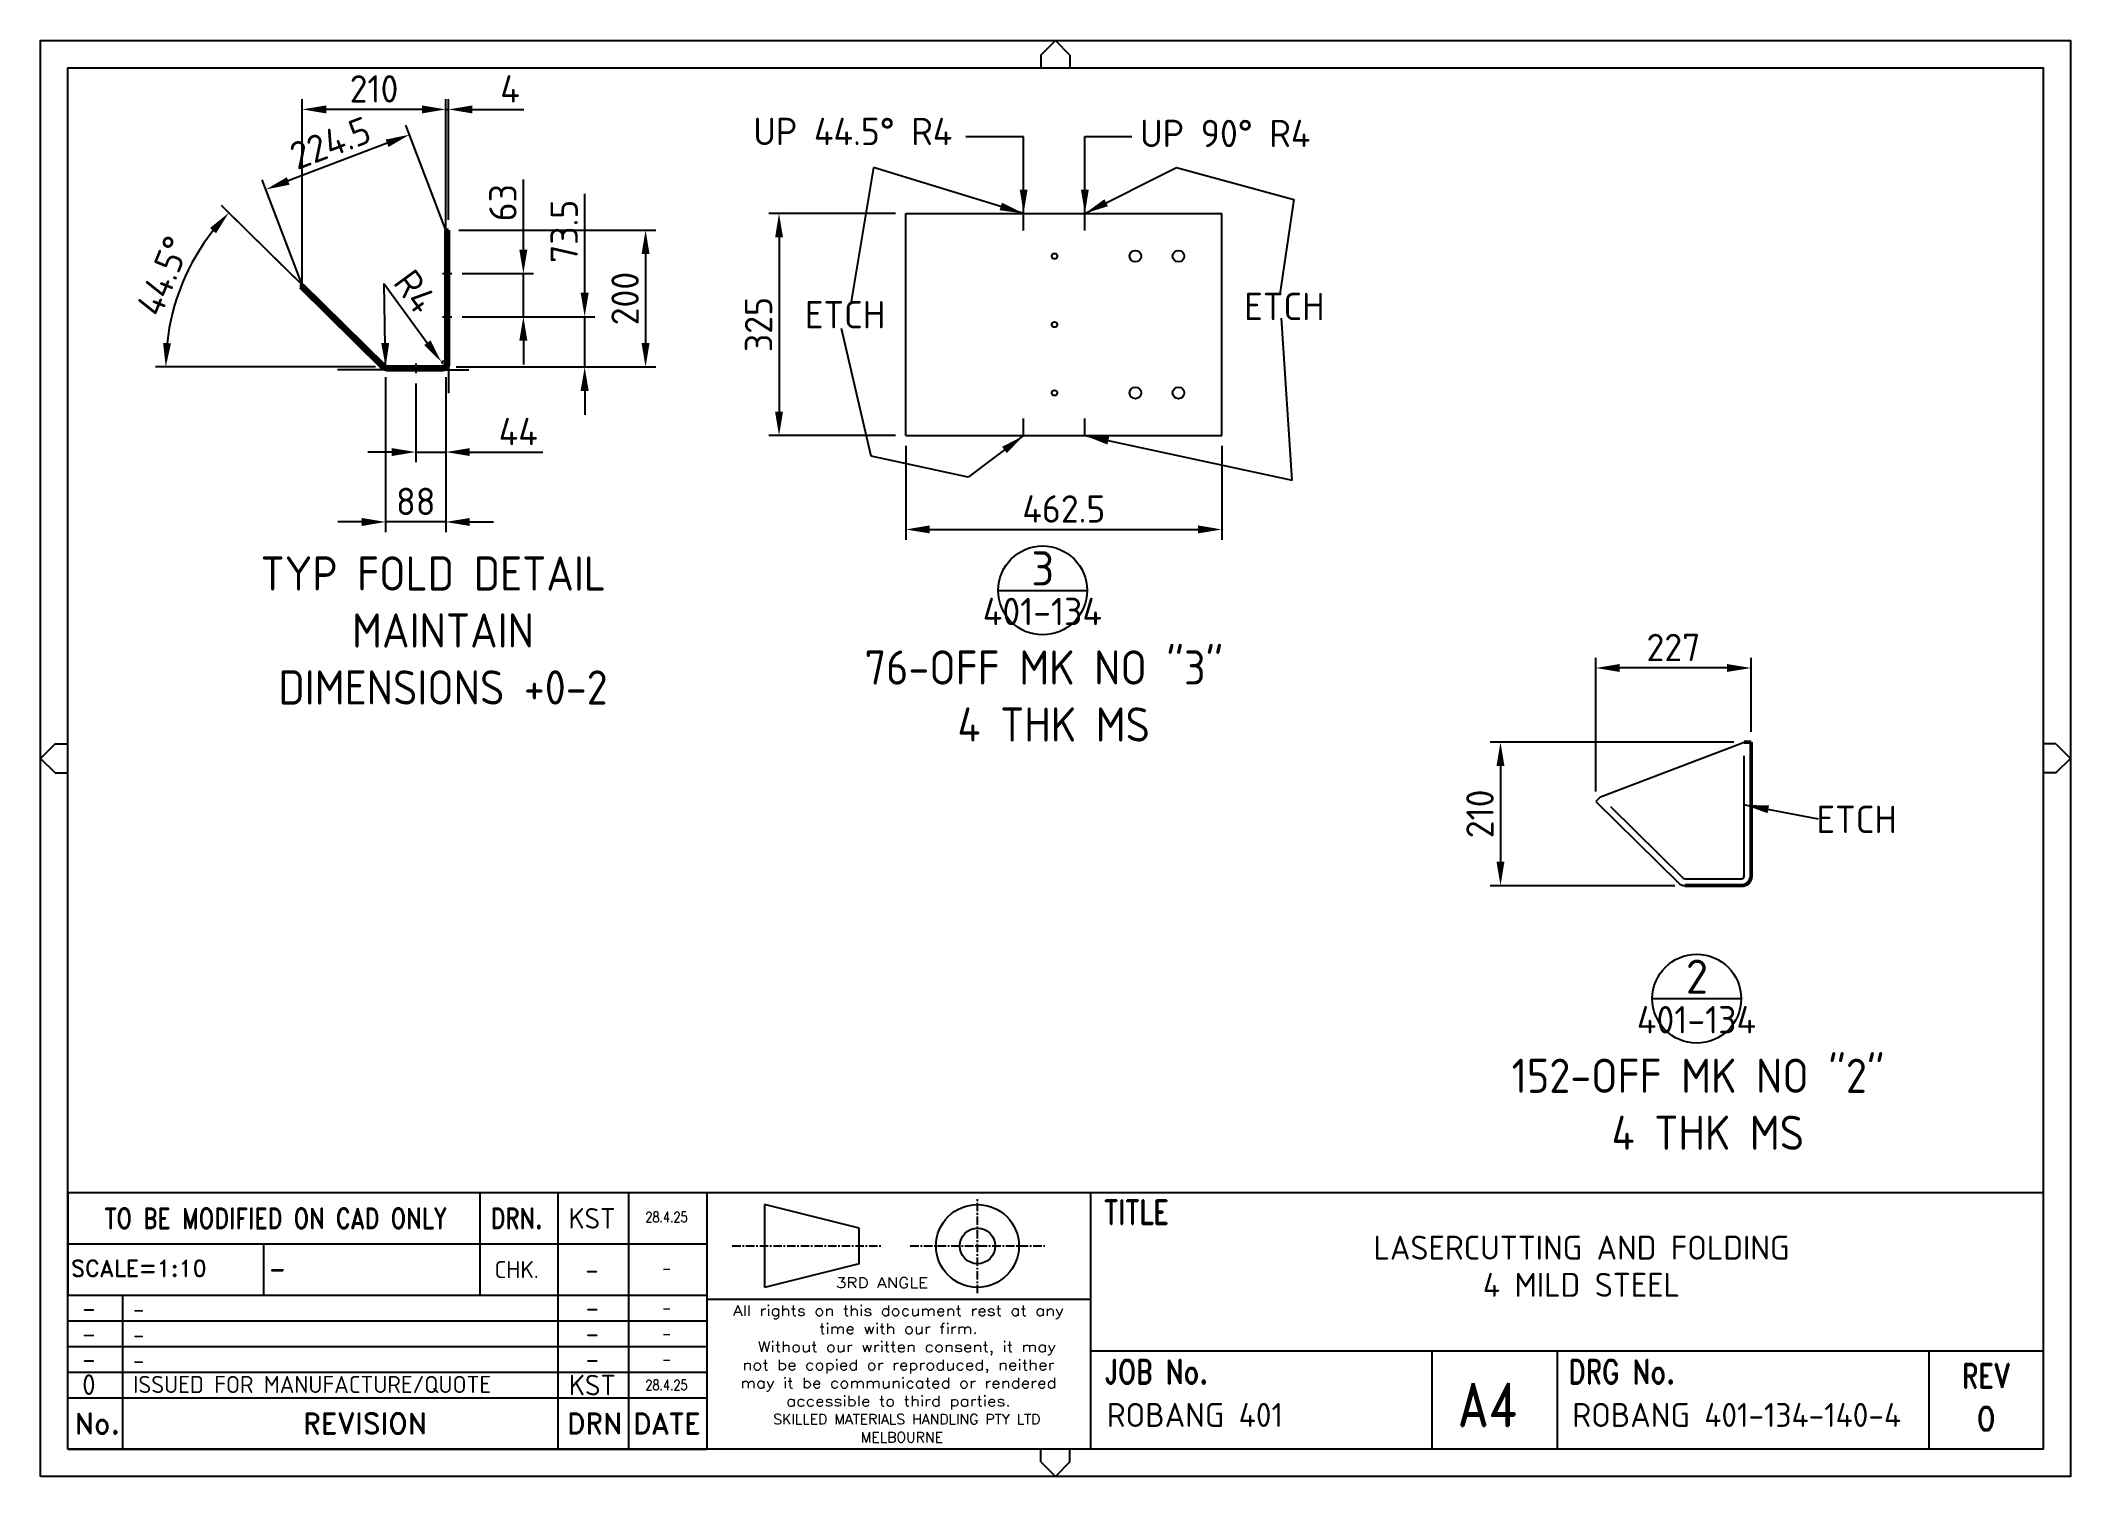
# Model space of a CAD drawing. Header units: millimetres. Extents: x 0 to 2970, y 0 to 2100.
import ezdxf
from ezdxf.enums import TextEntityAlignment as Align

# ---------------------------------------------------------------- set-up
doc = ezdxf.new("R2010")
doc.units = ezdxf.units.MM
doc.header["$LTSCALE"] = 10
doc.header["$PDMODE"] = 3
doc.header["$PDSIZE"] = 50
for name, pattern in [('CENTER', [2, 1.25, -0.25, 0.25, -0.25]), ('CHAIN', [0.3543, 0.2362, -0.0295, 0.0591, -0.0295]), ('HIDDEN', [0.375, 0.25, -0.125])]:
    doc.linetypes.add(name, pattern=pattern)
doc.layers.get('0').update_dxf_attribs({"color": 2, "linetype": 'CONTINUOUS'})
doc.layers.get('DEFPOINTS').update_dxf_attribs({"color": 2, "linetype": 'CONTINUOUS'})
for name, color, linetype in [('BORDER', 5, 'CONTINUOUS'), ('CENTRE', 1, 'CENTER'), ('DIM', 1, 'CONTINUOUS'), ('LINE35', 3, 'CONTINUOUS'), ('LINE50', 4, 'CONTINUOUS'), ('TEXT25', 7, 'CONTINUOUS'), ('TEXT35', 3, 'CONTINUOUS'), ('TEXT50', 4, 'CONTINUOUS')]:
    doc.layers.add(name, color=color, linetype=linetype)
for name, color, linetype, lineweight in [('Centerline (SMH)', 1, 'CHAIN', 25), ('Hidden (SMH)', 2, 'HIDDEN', 35), ('Symbol (ISO)', 7, 'CONTINUOUS', 25), ('Visible (SMH)', 3, 'CONTINUOUS', 50)]:
    doc.layers.add(name, color=color, linetype=linetype, lineweight=lineweight)
doc.styles.add('ROMAND', font='ROMAND.shx', dxfattribs={"width": 0.8, "height": 120})
doc.styles.add('STYLE', font='ISO3098B.SHX')
doc.styles.add('Text Style382', font='RomanD.shx', dxfattribs={"width": 1.2})
doc.dimstyles.new('DIM 1-10', dxfattribs={"dimscale": 10, "dimtxt": 4, "dimasz": 3.5, "dimexe": 1.5, "dimexo": 1.5, "dimgap": 1, "dimtad": 1, "dimdec": 1, "dimrnd": 0.5, "dimdsep": 46, "dimtxsty": 'STYLE', "dimcen": 2.5, "dimclrd": 256, "dimclre": 256, "dimclrt": 2, "dimadec": 1, "dimazin": 2, "dimtfac": 1, "dimtdec": 1, "dimtmove": 0, "dimatfit": 3, "dimfxl": 1, "dimtolj": 1, "dimtzin": 0, "dimlwd": -1, "dimlwe": -1, "dimarcsym": 0})

# ---------------------------------------------------------------- blocks, each defined once
blk = doc.blocks.new('A4L')
at = {"layer": 'BORDER'}
for p, q in [((-1832, -1423.84), (-1829.88, -1421.72)), ((-1827.76, -1423.84), (-1829.88, -1421.72)), ((-1832, -1423.84), (-1832, -1425.72)), ((-1827.76, -1423.84), (-1827.76, -1425.72)), ((-1976.26, -1524.58), (-1978.38, -1526.71)), ((-1976.26, -1524.58), (-1974.38, -1524.58)), ((-1683.5, -1524.58), (-1685.38, -1524.58)), ((-1683.5, -1524.58), (-1681.38, -1526.71)), ((-1976.26, -1528.83), (-1978.38, -1526.71)), ((-1976.26, -1528.83), (-1974.38, -1528.83)), ((-1683.5, -1528.83), (-1685.38, -1528.83)), ((-1683.5, -1528.83), (-1681.38, -1526.71)), ((-1832, -1629.59), (-1832, -1627.72)), ((-1832, -1629.59), (-1829.88, -1631.72)), ((-1827.76, -1629.59), (-1829.88, -1631.72)), ((-1827.76, -1629.59), (-1827.76, -1627.72))]:
    blk.add_line(p, q, dxfattribs=at)
for points in [[(-1978.38, -1631.72), (-1978.38, -1421.72), (-1681.38, -1421.72), (-1681.38, -1631.72)], [(-1974.38, -1627.72), (-1974.38, -1425.72), (-1685.38, -1425.72), (-1685.38, -1627.72)]]:
    blk.add_lwpolyline(points, close=True, dxfattribs=at)
blk = doc.blocks.new('*D29')
at = {"layer": 'DEFPOINTS', "color": 0, "transparency": 16777216}
for p in [(1266, 1847.2), (1080.5, 1522.2), (1266, 1522.2)]:
    blk.add_point(p, dxfattribs=at)
at = {"layer": 'DIM', "transparency": 16777216}
for p, q in [((1251, 1847.2), (1065.5, 1847.2)), ((1080.5, 1812.2), (1080.5, 1557.2)), ((1251, 1522.2), (1065.5, 1522.2))]:
    blk.add_line(p, q, dxfattribs=at)
for points in [[(1074.7, 1812.2), (1086.3, 1812.2), (1080.5, 1847.2)], [(1074.7, 1557.2), (1086.3, 1557.2), (1080.5, 1522.2)]]:
    blk.add_solid(points, dxfattribs=at)
at = {"layer": 'DIM', "color": 2, "transparency": 16777216, "insert": (1050.5, 1684.7), "char_height": 40, "attachment_point": 5, "rotation": 90, "style": 'STYLE'}
blk.add_mtext('\\A1;325', dxfattribs=at)
blk = doc.blocks.new('*D30')
at = {"layer": 'DEFPOINTS', "color": 0, "transparency": 16777216}
for p in [(1266, 1522.2), (1728.4, 1522.2), (1728.4, 1385)]:
    blk.add_point(p, dxfattribs=at)
at = {"layer": 'DIM', "transparency": 16777216}
for p, q in [((1266, 1507.2), (1266, 1370)), ((1728.4, 1507.2), (1728.4, 1370)), ((1301, 1385), (1693.4, 1385))]:
    blk.add_line(p, q, dxfattribs=at)
for points in [[(1301, 1390.9), (1301, 1379.2), (1266, 1385)], [(1693.4, 1390.9), (1693.4, 1379.2), (1728.4, 1385)]]:
    blk.add_solid(points, dxfattribs=at)
at = {"layer": 'DIM', "color": 2, "transparency": 16777216, "insert": (1497.2, 1415), "char_height": 40, "attachment_point": 5, "style": 'STYLE'}
blk.add_mtext('\\A1;462.5', dxfattribs=at)
blk = doc.blocks.new('*D31')
at = {"layer": 'DEFPOINTS', "color": 0, "transparency": 16777216}
for p in [(382.9, 1999.4), (592.9, 1822.7), (382.9, 1742.7)]:
    blk.add_point(p, dxfattribs=at)
at = {"layer": 'DIM', "transparency": 16777216}
for p, q in [((382.9, 1757.7), (382.9, 2014.4)), ((557.9, 1999.4), (417.9, 1999.4)), ((592.9, 1837.7), (592.9, 2014.4))]:
    blk.add_line(p, q, dxfattribs=at)
for points in [[(417.9, 2005.2), (417.9, 1993.5), (382.9, 1999.4)], [(557.9, 2005.2), (557.9, 1993.5), (592.9, 1999.4)]]:
    blk.add_solid(points, dxfattribs=at)
at = {"layer": 'DIM', "color": 2, "transparency": 16777216, "insert": (487.9, 2029.4), "char_height": 40, "attachment_point": 5, "style": 'STYLE'}
blk.add_mtext('\\A1;210', dxfattribs=at)
blk = doc.blocks.new('*D32')
at = {"layer": 'DEFPOINTS', "color": 0, "transparency": 16777216}
for p in [(329.7, 1882.3), (592.9, 1822.7), (382.9, 1742.7)]:
    blk.add_point(p, dxfattribs=at)
at = {"layer": 'DIM', "transparency": 16777216}
for p, q in [((587.5, 1836.7), (534.3, 1976.3)), ((507, 1949.8), (362.4, 1894.7)), ((377.5, 1756.7), (324.3, 1896.3))]:
    blk.add_line(p, q, dxfattribs=at)
for points in [[(504.9, 1955.3), (509, 1944.4), (539.7, 1962.3)], [(360.3, 1900.2), (364.4, 1889.3), (329.7, 1882.3)]]:
    blk.add_solid(points, dxfattribs=at)
at = {"layer": 'DIM', "color": 2, "transparency": 16777216, "insert": (424, 1950.3), "char_height": 40, "attachment_point": 5, "rotation": 20.8545, "style": 'STYLE'}
blk.add_mtext('\\A1;224.5', dxfattribs=at)
blk = doc.blocks.new('*D33')
at = {"layer": 'DEFPOINTS', "color": 0, "transparency": 16777216}
for p in [(596.9, 1822.7), (592.9, 1622.7), (885.2, 1622.7)]:
    blk.add_point(p, dxfattribs=at)
at = {"layer": 'DIM', "transparency": 16777216}
for p, q in [((611.9, 1822.7), (900.2, 1822.7)), ((885.2, 1787.7), (885.2, 1657.7)), ((607.9, 1622.7), (900.2, 1622.7))]:
    blk.add_line(p, q, dxfattribs=at)
for points in [[(879.3, 1787.7), (891, 1787.7), (885.2, 1822.7)], [(879.3, 1657.7), (891, 1657.7), (885.2, 1622.7)]]:
    blk.add_solid(points, dxfattribs=at)
at = {"layer": 'DIM', "color": 2, "transparency": 16777216, "insert": (855.2, 1722.7), "char_height": 40, "attachment_point": 5, "rotation": 90, "style": 'STYLE'}
blk.add_mtext('\\A1;200', dxfattribs=at)
blk = doc.blocks.new('*D34')
at = {"layer": 'DEFPOINTS', "color": 0, "transparency": 16777216}
for p in [(504.9, 1622.7), (592.9, 1622.7), (504.9, 1396)]:
    blk.add_point(p, dxfattribs=at)
at = {"layer": 'DIM', "transparency": 16777216}
for p, q in [((504.9, 1607.7), (504.9, 1381)), ((592.9, 1607.7), (592.9, 1381)), ((469.9, 1396), (434.9, 1396)), ((592.9, 1396), (504.9, 1396)), ((627.9, 1396), (662.9, 1396))]:
    blk.add_line(p, q, dxfattribs=at)
for points in [[(469.9, 1401.8), (469.9, 1390.1), (504.9, 1396)], [(627.9, 1401.8), (627.9, 1390.1), (592.9, 1396)]]:
    blk.add_solid(points, dxfattribs=at)
at = {"layer": 'DIM', "color": 2, "transparency": 16777216, "insert": (548.9, 1426), "char_height": 40, "attachment_point": 5, "style": 'STYLE'}
blk.add_mtext('\\A1;88', dxfattribs=at)
blk = doc.blocks.new('*D35')
at = {"layer": 'DEFPOINTS', "color": 0, "transparency": 16777216}
for p in [(225.3, 1782), (382.9, 1742.7), (503.7, 1623.8), (506.5, 1622.7), (588.9, 1622.7)]:
    blk.add_point(p, dxfattribs=at)
at = {"layer": 'DIM', "transparency": 16777216}
for p, q in [((372.2, 1753.2), (264.8, 1858.8)), ((489.9, 1622.7), (168.1, 1622.7))]:
    blk.add_line(p, q, dxfattribs=at)
blk.add_arc((504.9, 1622.7), 321.8, 141.7092, 173.7644, dxfattribs=at)
for points in [[(247.9, 1825.9), (256.7, 1818.2), (275.5, 1848.3)], [(190.8, 1657.3), (179.2, 1657.9), (183.1, 1622.7)]]:
    blk.add_solid(points, dxfattribs=at)
at = {"layer": 'DIM', "color": 2, "transparency": 16777216, "insert": (179.3, 1755.9), "char_height": 40, "attachment_point": 5, "rotation": 67.7368, "style": 'STYLE'}
blk.add_mtext('\\A1;44.5°', dxfattribs=at)
blk = doc.blocks.new('*D36')
at = {"layer": 'DEFPOINTS', "color": 0, "transparency": 16777216}
for p in [(596.9, 1999.4), (592.9, 1822.7), (596.9, 1822.7)]:
    blk.add_point(p, dxfattribs=at)
at = {"layer": 'DIM', "transparency": 16777216}
for p, q in [((557.9, 1999.4), (522.9, 1999.4)), ((592.9, 1837.7), (592.9, 2014.4)), ((592.9, 1999.4), (596.9, 1999.4)), ((596.9, 1837.7), (596.9, 2014.4)), ((631.9, 1999.4), (706.9, 1999.4))]:
    blk.add_line(p, q, dxfattribs=at)
for points in [[(557.9, 2005.2), (557.9, 1993.5), (592.9, 1999.4)], [(631.9, 2005.2), (631.9, 1993.5), (596.9, 1999.4)]]:
    blk.add_solid(points, dxfattribs=at)
at = {"layer": 'DIM', "color": 2, "transparency": 16777216, "insert": (686.9, 2029.4), "char_height": 40, "attachment_point": 5, "style": 'STYLE'}
blk.add_mtext('\\A1;4', dxfattribs=at)
blk = doc.blocks.new('*D37')
at = {"layer": 'DEFPOINTS', "color": 0, "transparency": 16777216}
for p in [(586.5, 1629.9), (588.9, 1626.7)]:
    blk.add_point(p, dxfattribs=at)
at = {"layer": 'DIM', "transparency": 16777216}
for p, q in [((502.7, 1744.5), (565.8, 1658.1)), ((588.9, 1626.7), (586.5, 1629.9))]:
    blk.add_line(p, q, dxfattribs=at)
blk.add_arc((588.9, 1626.7), 4, 0, 126.1592, dxfattribs=at)
blk.add_solid([(570.6, 1661.6), (561.1, 1654.7), (586.5, 1629.9)], dxfattribs=at)
at = {"layer": 'DIM', "color": 2, "transparency": 16777216, "insert": (548.2, 1733.2), "char_height": 40, "attachment_point": 5, "rotation": 306.1592, "style": 'STYLE'}
blk.add_mtext('\\A1;R4', dxfattribs=at)
blk = doc.blocks.new('*D38')
at = {"layer": 'DEFPOINTS', "color": 0, "transparency": 16777216}
for p in [(548.9, 1613.7), (592.9, 1622.7), (592.9, 1498.2)]:
    blk.add_point(p, dxfattribs=at)
at = {"layer": 'DIM', "transparency": 16777216}
for p, q in [((592.9, 1607.7), (592.9, 1483.2)), ((548.9, 1598.7), (548.9, 1483.2)), ((513.9, 1498.2), (478.9, 1498.2)), ((548.9, 1498.2), (592.9, 1498.2)), ((627.9, 1498.2), (734.9, 1498.2))]:
    blk.add_line(p, q, dxfattribs=at)
for points in [[(513.9, 1504), (513.9, 1492.4), (548.9, 1498.2)], [(627.9, 1504), (627.9, 1492.4), (592.9, 1498.2)]]:
    blk.add_solid(points, dxfattribs=at)
at = {"layer": 'DIM', "color": 2, "transparency": 16777216, "insert": (698.9, 1528.2), "char_height": 40, "attachment_point": 5, "style": 'STYLE'}
blk.add_mtext('\\A1;44', dxfattribs=at)
blk = doc.blocks.new('*D39')
at = {"layer": 'DEFPOINTS', "color": 0, "transparency": 16777216}
for p in [(601.9, 1696.2), (796.1, 1696.2), (592.9, 1622.7)]:
    blk.add_point(p, dxfattribs=at)
at = {"layer": 'DIM', "transparency": 16777216}
for p, q in [((796.1, 1731.2), (796.1, 1875.8)), ((616.9, 1696.2), (811.1, 1696.2)), ((796.1, 1622.7), (796.1, 1696.2)), ((607.9, 1622.7), (811.1, 1622.7)), ((796.1, 1587.7), (796.1, 1552.7))]:
    blk.add_line(p, q, dxfattribs=at)
for points in [[(790.2, 1731.2), (801.9, 1731.2), (796.1, 1696.2)], [(790.2, 1587.7), (801.9, 1587.7), (796.1, 1622.7)]]:
    blk.add_solid(points, dxfattribs=at)
at = {"layer": 'DIM', "color": 2, "transparency": 16777216, "insert": (766.1, 1821), "char_height": 40, "attachment_point": 5, "rotation": 90, "style": 'STYLE'}
blk.add_mtext('\\A1;73.5', dxfattribs=at)
blk = doc.blocks.new('*D40')
at = {"layer": 'DEFPOINTS', "color": 0, "transparency": 16777216}
for p in [(601.9, 1759.2), (706.4, 1759.2), (601.9, 1696.2)]:
    blk.add_point(p, dxfattribs=at)
at = {"layer": 'DIM', "transparency": 16777216}
for p, q in [((706.4, 1794.2), (706.4, 1896.8)), ((616.9, 1759.2), (721.4, 1759.2)), ((706.4, 1696.2), (706.4, 1759.2)), ((616.9, 1696.2), (721.4, 1696.2)), ((706.4, 1661.2), (706.4, 1626.2))]:
    blk.add_line(p, q, dxfattribs=at)
for points in [[(700.5, 1794.2), (712.2, 1794.2), (706.4, 1759.2)], [(700.5, 1661.2), (712.2, 1661.2), (706.4, 1696.2)]]:
    blk.add_solid(points, dxfattribs=at)
at = {"layer": 'DIM', "color": 2, "transparency": 16777216, "insert": (676.4, 1863), "char_height": 40, "attachment_point": 5, "rotation": 90, "style": 'STYLE'}
blk.add_mtext('\\A1;63', dxfattribs=at)
blk = doc.blocks.new('*D41')
at = {"layer": 'DEFPOINTS', "color": 0, "transparency": 16777216}
for p in [(2275.6, 1182.4), (2502.7, 1074), (2275.6, 986.9)]:
    blk.add_point(p, dxfattribs=at)
at = {"layer": 'DIM', "transparency": 16777216}
for p, q in [((2275.6, 1001.9), (2275.6, 1197.4)), ((2502.7, 1089), (2502.7, 1197.4)), ((2467.7, 1182.4), (2310.6, 1182.4))]:
    blk.add_line(p, q, dxfattribs=at)
for points in [[(2310.6, 1188.2), (2310.6, 1176.6), (2275.6, 1182.4)], [(2467.7, 1188.2), (2467.7, 1176.6), (2502.7, 1182.4)]]:
    blk.add_solid(points, dxfattribs=at)
at = {"layer": 'DIM', "color": 2, "transparency": 16777216, "insert": (2389.2, 1212.4), "char_height": 40, "attachment_point": 5, "style": 'STYLE'}
blk.add_mtext('\\A1;227', dxfattribs=at)
blk = doc.blocks.new('*D42')
at = {"layer": 'DEFPOINTS', "color": 0, "transparency": 16777216}
for p in [(2492.7, 1074), (2136.1, 864), (2406.3, 864)]:
    blk.add_point(p, dxfattribs=at)
at = {"layer": 'DIM', "transparency": 16777216}
for p, q in [((2477.7, 1074), (2121.1, 1074)), ((2136.1, 1039), (2136.1, 899)), ((2391.3, 864), (2121.1, 864))]:
    blk.add_line(p, q, dxfattribs=at)
for points in [[(2130.3, 1039), (2141.9, 1039), (2136.1, 1074)], [(2130.3, 899), (2141.9, 899), (2136.1, 864)]]:
    blk.add_solid(points, dxfattribs=at)
at = {"layer": 'DIM', "color": 2, "transparency": 16777216, "insert": (2106.1, 969), "char_height": 40, "attachment_point": 5, "rotation": 90, "style": 'STYLE'}
blk.add_mtext('\\A1;210', dxfattribs=at)

msp = doc.modelspace()

# ---------------------------------------------------------------- linework, layer by layer
for p, q in [((40, 414.98), (40, 264.98)), ((40, 414.98), (2930, 414.98)), ((40, 39.98), (40, 414.97)), ((642.78, 414.98), (642.78, 264.98)), ((756.58, 414.98), (756.58, 39.98)), ((860.07, 414.98), (860.07, 39.98)), ((974.67, 414.98), (974.67, 39.98)), ((1059.08, 397.67), (1059.08, 276.43)), ((1197.64, 363.03), (1059.08, 397.67)), ((1536.3, 414.98), (1536.3, 40)), ((1197.64, 311.07), (1197.64, 363.03)), ((40, 339.98), (974.67, 339.98)), ((325.91, 339.98), (325.91, 264.98)), ((1197.64, 311.07), (1059.08, 276.43)), ((40, 264.98), (974.67, 264.98)), ((119.61, 264.98), (119.61, 39.98)), ((974.67, 259.11), (1536.3, 259.11)), ((40, 227.48), (974.67, 227.48)), ((40, 189.98), (974.67, 189.98)), ((1536.3, 183.61), (2930, 183.61)), ((2036.28, 40), (2036.28, 183.61)), ((2219.61, 40), (2219.61, 183.61)), ((2763.34, 40), (2763.34, 183.61)), ((40, 152.48), (974.67, 152.48)), ((40, 114.98), (974.67, 114.98)), ((40, 39.98), (974.67, 39.98))]:
    msp.add_line(p, q)
for radius in [60.62, 25.98]:
    msp.add_circle((1370.84, 337.05), radius)
at = {"layer": 'Centerline (SMH)', "linetype": 'CHAIN', "ltscale": 7.778352}
for p, q in [((587.85, 1759.15), (601.85, 1759.15)), ((587.85, 1696.15), (601.85, 1696.15)), ((548.85, 1627.65), (548.85, 1613.65))]:
    msp.add_line(p, q, dxfattribs=at)
at = {"layer": 'CENTRE'}
for p, q in [((1370.84, 267.77), (1370.84, 406.33)), ((1012.14, 337.05), (1232.32, 337.05)), ((1272.49, 337.05), (1469.18, 337.05))]:
    msp.add_line(p, q, dxfattribs=at)
at = {"layer": 'DIM'}
for p, q in [((592.85, 1822.65), (592.85, 1999.37)), ((592.85, 1822.65), (539.66, 1962.28)), ((382.85, 1742.65), (382.85, 1902.54)), ((382.85, 1742.65), (329.66, 1882.28)), ((382.85, 1742.65), (275.47, 1848.28)), ((506.49, 1618.65), (434.48, 1618.65)), ((503.69, 1623.8), (504.85, 1622.65)), ((504.85, 1622.65), (506.49, 1622.65)), ((506.49, 1622.65), (506.49, 1622.65)), ((588.85, 1622.65), (592.85, 1622.65)), ((588.85, 1618.65), (626.65, 1618.65)), ((592.85, 1622.65), (592.85, 1626.65)), ((596.85, 1626.65), (596.85, 1584.25))]:
    msp.add_line(p, q, dxfattribs=at)
at = {"layer": 'Hidden (SMH)', "ltscale": 3.807451}
for p, q in [((592.85, 1767.65), (596.85, 1767.65)), ((592.85, 1750.65), (596.85, 1750.65)), ((592.85, 1704.65), (596.85, 1704.65)), ((592.85, 1687.65), (596.85, 1687.65)), ((544.85, 1622.65), (544.85, 1618.65)), ((552.85, 1622.65), (552.85, 1618.65))]:
    msp.add_line(p, q, dxfattribs=at)
at = {"layer": 'LINE35'}
for p, q in [((1266.04, 1847.23), (1728.41, 1847.23)), ((1266.04, 1522.23), (1266.04, 1847.23)), ((1728.41, 1522.23), (1728.41, 1847.23)), ((1266.04, 1522.23), (1728.41, 1522.23)), ((2282.66, 994.02), (2492.66, 1074.02)), ((2282.66, 994.02), (2275.65, 986.89)), ((2275.65, 986.89), (2396.48, 868.04))]:
    msp.add_line(p, q, dxfattribs=at)
for centre, radius in [((1483.56, 1784.73), 4), ((1601.91, 1784.73), 8.5), ((1664.91, 1784.73), 8.5), ((1483.56, 1684.73), 4), ((1483.56, 1584.73), 4), ((1601.91, 1584.73), 8.5), ((1664.91, 1584.73), 8.5)]:
    msp.add_circle(centre, radius, dxfattribs=at)
msp.add_arc((2406.3, 878.02), 14, 225.47351, 270, dxfattribs=at)
at = {"layer": 'LINE50'}
for p, q in [((1401.16, 1295.85), (1531.16, 1295.85)), ((2358.28, 698.75), (2488.28, 698.75))]:
    msp.add_line(p, q, dxfattribs=at)
for centre in [(1466.16, 1295.85), (2423.28, 698.75)]:
    msp.add_circle(centre, 65, dxfattribs=at)
at = {"layer": 'Symbol (ISO)', "color": 7}
for p, q in [((1438.37, 1822.23), (1438.37, 1847.23)), ((1527.98, 1822.23), (1527.98, 1847.23)), ((1438.37, 1522.23), (1438.37, 1547.23)), ((1527.98, 1522.23), (1527.98, 1547.23)), ((2492.66, 878.02), (2492.66, 1054.02)), ((2296.92, 980), (2403.49, 875.17)), ((2406.3, 874.02), (2488.66, 874.02))]:
    msp.add_line(p, q, dxfattribs=at)
for centre, start, end in [((2406.3, 878.02), 225.47351, 270), ((2488.66, 878.02), 270, 0)]:
    msp.add_arc(centre, 4, start, end, dxfattribs=at)
at = {"layer": 'Visible (SMH)'}
for p, q in [((592.85, 1822.65), (596.85, 1822.65)), ((592.85, 1626.65), (592.85, 1822.65)), ((596.85, 1626.65), (596.85, 1822.65)), ((382.85, 1742.65), (380.05, 1739.8)), ((380.05, 1739.8), (500.88, 1620.95)), ((382.85, 1742.65), (503.69, 1623.8)), ((506.49, 1622.65), (588.85, 1622.65)), ((506.49, 1618.65), (588.85, 1618.65)), ((2492.66, 1074.02), (2502.66, 1074.02)), ((2502.66, 1074.02), (2502.66, 878.02)), ((2488.66, 864.02), (2406.3, 864.02))]:
    msp.add_line(p, q, dxfattribs=at)
for centre, radius, start, end in [((506.49, 1626.65), 8, 225.47351, 270), ((506.49, 1626.65), 4, 225.47351, 270), ((588.85, 1626.65), 4, 270, 0), ((588.85, 1626.65), 8, 270, 0), ((2488.66, 878.02), 14, 270, 0)]:
    msp.add_arc(centre, radius, start, end, dxfattribs=at)

# ---------------------------------------------------------------- block references
at = {"layer": 'DIM', "xscale": 10, "yscale": 10, "zscale": 10}
msp.add_blockref('A4L', (19783.78, 16317.15), dxfattribs=at)

# ---------------------------------------------------------------- texts
at = {"width": 0.8}
for s, height, style, p in [('TO BE MODIFIED ON CAD ONLY', 30, 'ROMAND', (344.03, 377.48)), ('DRN.', 30, 'ROMAND', (696.54, 377.48)), ('28.4.25', 15, 'Text Style382', (915.83, 379.32)), ('-', 15, 'Text Style382', (915.83, 304.3)), ('-', 15, 'Text Style382', (915.83, 246.13)), ('-', 15, 'Text Style382', (915.83, 208.63)), ('-', 15, 'Text Style382', (915.83, 171.13)), ('REV', 35, 'ROMAND', (2846.67, 146.91)), ('28.4.25', 15, 'Text Style382', (915.83, 133.63)), ('O', 35, 'ROMAND', (2846.67, 84.41))]:
    msp.add_text(s, height=height, dxfattribs=dict(at, style=style)).set_placement(p, align=Align.MIDDLE)
for s, height, style, width, p in [('TITLE', 35, 'ROMAND', 0.8, (1556.14, 369.01)), ('-', 28, 'ROMAND', 0.8, (334.5, 288.92)), ('3RD ANGLE', 14.999, 'Text Style382', 1.2, (1163.76, 275.69)), ('JOB No.', 35, 'ROMAND', 0.8, (1556.14, 135.54)), ('DRG No.', 35, 'ROMAND', 0.8, (2235.62, 135.54))]:
    msp.add_text(s, height=height, dxfattribs=dict(style=style, width=width)).set_placement(p)
at = {"style": 'ROMAND'}
msp.add_text('SCALE=1:10', height=24, dxfattribs=at).set_placement((44.46, 304.43), align=Align.MIDDLE_LEFT)
for s, p in [('No.', (83.13, 77.48)), ('REVISION', (474.73, 77.48)), ('DRN', (810.64, 77.48)), ('DATE', (916.42, 77.48))]:
    msp.add_text(s, height=30, dxfattribs=at).set_placement(p, align=Align.MIDDLE)
at = {"insert": (982.05, 250), "char_height": 14.9994, "width": 546.1239, "attachment_point": 1, "line_spacing_factor": 1.058563, "style": 'Text Style382'}
msp.add_mtext('\\pxqc;{\\W1.2;All rights on this document rest at any time with our firm.\\P  Without our written consent, it may not be copied or reproduced, neither may it be communicated or rendered accessible to third parties.\\P  \\W1;SKILLED MATERIALS HANDLING PTY LTD\\P MELBOURNE}', dxfattribs=at)
at = {"layer": 'DIM', "color": 2, "char_height": 40, "style": 'STYLE'}
for s, insert, width, attachment_point in [('UP 44.5%%D R4', (1042.88, 1947.13), 461.8018, 7), ('UP 90%%D R4', (1608.89, 1944.18), 461.8018, 7), ('ETCH', (1878.78, 1731.2), 311.5569, 3), ('ETCH', (1235.97, 1719.14), 311.5569, 3), ('ETCH', (2716.18, 981.03), 311.5569, 3)]:
    msp.add_mtext(s, dxfattribs=dict(at, insert=insert, width=width, attachment_point=attachment_point))
at = {"layer": 'LINE35', "insert": (2241.23, 107.36), "char_height": 35, "width": 627.4471, "attachment_point": 1, "style": 'STYLE'}
msp.add_mtext('ROBANG 401-134-140-4', dxfattribs=at)
at = {"layer": 'TEXT25', "style": 'STYLE'}
for s, height, p in [('KST', 30, (806.72, 377.48)), ('CHK.', 25, (696.54, 302.48)), ('-', 30, (806.72, 302.48))]:
    msp.add_text(s, height=height, dxfattribs=at).set_placement(p, align=Align.MIDDLE)
for s, p in [('-', (135.35, 232.21)), ('-', (135.35, 194.71)), ('-', (135.35, 157.21)), ('ISSUED FOR MANUFACTURE/QUOTE', (135.35, 121.96))]:
    msp.add_text(s, height=25, dxfattribs=at).set_placement(p)
at = {"layer": 'TEXT35', "style": 'STYLE'}
for s, p in [('-', (70.65, 246.66)), ('-', (807.29, 246.87)), ('-', (70.65, 209.16)), ('-', (807.29, 209.37)), ('0', (70.65, 134.16)), ('-', (70.65, 171.66)), ('KST', (807.29, 133.63)), ('-', (807.29, 171.87))]:
    msp.add_text(s, height=30, dxfattribs=at).set_placement(p, align=Align.MIDDLE)
at = {"layer": 'TEXT35', "char_height": 40, "width": 16.08, "attachment_point": 5, "style": 'STYLE'}
for insert in [(1465.78, 1265.05), (2422.9, 667.94)]:
    msp.add_mtext('401-134', dxfattribs=dict(at, insert=insert))
at = {"layer": 'TEXT50', "style": 'ROMAND', "width": 0.8}
msp.add_text('A4', height=62.498, dxfattribs=at).set_placement((2117.77, 105.2), align=Align.MIDDLE)
at = {"layer": 'TEXT50', "char_height": 50, "style": 'STYLE'}
for s, insert, width, attachment_point in [('\\pxqc;{\\fISOCP_IV50|b0|i0|c0|p2;TYP FOLD DETAIL\\P MAINTAIN\\P DIMENSIONS +0-2}', (1303.56, 1345.61), 1458.1028, 3), ('3', (1466.46, 1328.04), 3303.9212, 5), ('\\pxqc;{\\fISOCP_IV50|b0|i0|c0|p2;76-OFF MK NO "3"\\P 4 THK MS}', (2197.08, 1208.08), 1458.1028, 3), ('2', (2423.57, 730.94), 3303.9212, 5), ('\\pxqc;{\\fISOCP_IV50|b0|i0|c0|p2;152-OFF MK NO "2"\\P 4 THK MS}', (3154.2, 610.98), 1458.1028, 3)]:
    msp.add_mtext(s, dxfattribs=dict(at, insert=insert, width=width, attachment_point=attachment_point))
at = {"layer": 'TEXT50', "char_height": 35, "attachment_point": 1, "line_spacing_factor": 0.931956, "style": 'STYLE'}
for s, insert, width in [('\\pxqc;LASERCUTTING AND FOLDING\\P4 MILD STEEL', (1875.91, 352.06), 757.2375), ('ROBANG 401', (1559.99, 107.36), 518.8937)]:
    msp.add_mtext(s, dxfattribs=dict(at, insert=insert, width=width))

# ---------------------------------------------------------------- dimensions: what is measured, and where the dimension line sits
at = {"layer": 'DIM'}
for base, p1, p2, picture, middle in [((382.85, 1999.37), (592.85, 1822.65), (382.85, 1742.65), '*D31', (487.85, 2029.37)), ((596.85, 1999.37), (592.85, 1822.65), (596.85, 1822.65), '*D36', (686.85, 2029.37)), ((504.85, 1395.97), (592.85, 1622.65), (504.85, 1622.65), '*D34', (548.85, 1425.97)), ((592.85, 1498.19), (548.85, 1613.65), (592.85, 1622.65), '*D38', (698.85, 1528.19)), ((1728.41, 1385.03), (1266.04, 1522.23), (1728.41, 1522.23), '*D30', (1497.23, 1415.03)), ((2275.65, 1182.39), (2502.66, 1074.02), (2275.65, 986.89), '*D41', (2389.16, 1212.39))]:
    dim = msp.add_linear_dim(base=base, p1=p1, p2=p2, dimstyle='DIM 1-10', dxfattribs=at)
    dim.commit()
    dim.dimension.update_dxf_attribs({"geometry": picture, "text_midpoint": middle})
dim = msp.add_aligned_dim(p1=(592.85, 1822.65), p2=(382.85, 1742.65), distance=-149.41, dimstyle='DIM 1-10', dxfattribs=at)
dim.commit()
dim.dimension.update_dxf_attribs({"geometry": '*D32', "text_midpoint": (423.98, 1950.31)})
for base, p1, p2, picture, middle in [((796.07, 1696.15), (592.85, 1622.65), (601.85, 1696.15), '*D39', (766.07, 1820.98)), ((706.38, 1759.15), (601.85, 1696.15), (601.85, 1759.15), '*D40', (676.38, 1862.98)), ((1080.51, 1522.23), (1266.04, 1847.23), (1266.04, 1522.23), '*D29', (1050.51, 1684.73)), ((885.18, 1622.65), (596.85, 1822.65), (592.85, 1622.65), '*D33', (855.18, 1722.65)), ((2136.09, 864.02), (2492.66, 1074.02), (2406.3, 864.02), '*D42', (2106.09, 969.02))]:
    dim = msp.add_linear_dim(base=base, p1=p1, p2=p2, angle=90, dimstyle='DIM 1-10', dxfattribs=at)
    dim.commit()
    dim.dimension.update_dxf_attribs({"geometry": picture, "text_midpoint": middle})
dim = msp.add_angular_dim_2l(base=(225.32, 1781.99), line1=((382.85, 1742.65), (503.69, 1623.8)), line2=((506.49, 1622.65), (588.85, 1622.65)), dimstyle='DIM 1-10', dxfattribs=at)
dim.commit()
dim.dimension.update_dxf_attribs({"geometry": '*D35', "text_midpoint": (179.32, 1755.92)})
dim = msp.add_radius_dim(center=(588.85, 1626.65), mpoint=(586.49, 1629.88), dimstyle='DIM 1-10', dxfattribs=at)
dim.commit()
dim.dimension.update_dxf_attribs({"geometry": '*D37', "text_midpoint": (548.17, 1733.16)})

# ---------------------------------------------------------------- leaders
for points in [[(1438.37, 1847.23), (1438.37, 1959.28), (1353.99, 1959.28)], [(1527.98, 1847.23), (1527.98, 1959.86), (1596.72, 1959.86)], [(1438.37, 1847.23), (1218.89, 1914.24), (1185.62, 1715.49)], [(1527.98, 1847.23), (1662.05, 1914.39), (1833.7, 1867.54), (1813.28, 1729.24)], [(504.85, 1622.65), (502.71, 1744.53)], [(1527.98, 1522.23), (1831.46, 1456.94), (1815.58, 1694.23)], [(1438.37, 1522.23), (1357.25, 1461.44), (1215.1, 1492.42), (1172, 1679.08)], [(2493.52, 982.21), (2601.08, 961.55)]]:
    msp.add_leader(points, dimstyle='DIM 1-10', override={"dimgap": 1, "dimtad": 0}, dxfattribs=at)

doc.saveas('drawing.dxf')
